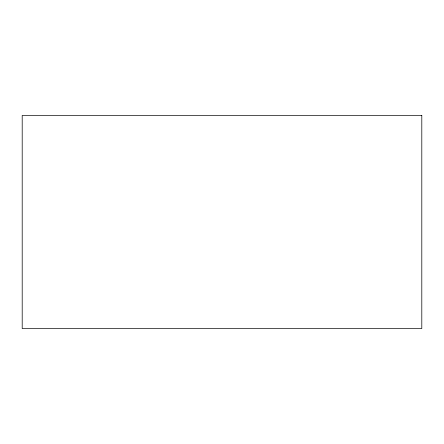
<?xml version="1.0" encoding="UTF-8"?>
<svg xmlns="http://www.w3.org/2000/svg" width="444" height="444" viewBox="0 0 444 444"><rect width="100%" height="100%" fill="white"/><g stroke="black" fill="none" stroke-linecap="round" stroke-linejoin="round"><path stroke-width="0.67" d="M421.8 115.44L22.2 115.44L22.2 328.56L421.8 328.56L421.8 115.44"/></g></svg>
